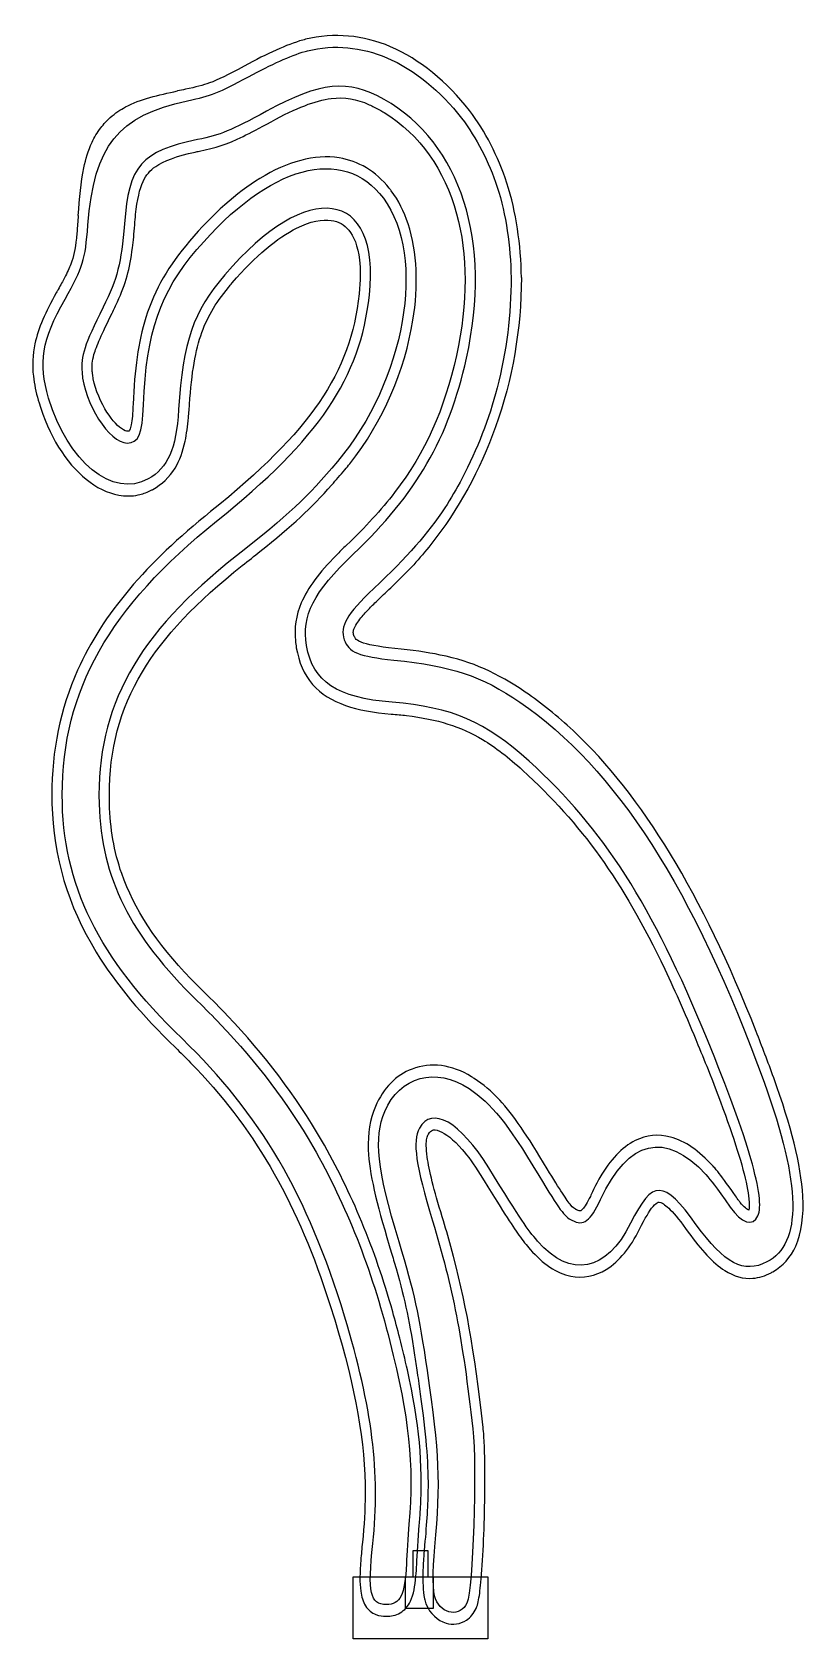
# Model space of a CAD drawing. Header units: millimetres. Extents: x -238 to -89, y -322 to -12.
import ezdxf

# ---------------------------------------------------------------- set-up
doc = ezdxf.new("R2010")
doc.units = ezdxf.units.MM
doc.layers.get('0').update_dxf_attribs({"linetype": 'CONTINUOUS'})

msp = doc.modelspace()

# ---------------------------------------------------------------- linework, layer by layer
msp.add_line((-171.98, -119.19), (-172, -119.21))
for points in [[(-164.5, -310), (-161.5, -310), (-161.5, -305), (-164.5, -305)], [(-176, -310), (-150, -310), (-150, -322), (-176, -322)], [(-165.89, -310), (-160.53, -310), (-160.53, -316.15), (-165.89, -316.15)]]:
    msp.add_lwpolyline(points, close=True)
for points in [[(-168.8, -14.6), (-174.03, -12.42), (-179.68, -11.79), (-185.22, -13.18)], [(-185.74, -13.32), (-188.94, -14.25), (-192.47, -15.88), (-197.08, -18.36)], [(-185.22, -13.18), (-185.39, -13.23), (-185.57, -13.27), (-185.74, -13.32)], [(-185.26, -15.52), (-185.11, -15.48), (-184.95, -15.44), (-184.79, -15.4)], [(-184.79, -15.4), (-179.65, -14.11), (-174.41, -14.68), (-169.5, -16.73)], [(-153.53, -26.93), (-157.8, -21.38), (-163.15, -17.06), (-168.8, -14.6)], [(-196.22, -20.41), (-191.67, -17.96), (-188.25, -16.4), (-185.26, -15.52)], [(-169.5, -16.73), (-164.21, -19.03), (-159.1, -23.14), (-155.05, -28.41)], [(-208.03, -25.06), (-203.32, -24.05), (-202.01, -23.53), (-196.22, -20.41)], [(-170.03, -24.77), (-176.97, -20.84), (-182.29, -21.38), (-192.73, -27.05)], [(-154.12, -74.77), (-149.1, -52.23), (-155.16, -33.2), (-170.03, -24.77)], [(-227.24, -49.07), (-226.04, -33.66), (-221.45, -27.93), (-208.03, -25.06)], [(-192.73, -27.05), (-199.77, -30.88), (-201.52, -31.6), (-206.07, -32.55)], [(-146.29, -40.93), (-148.01, -35.7), (-150.5, -30.97), (-153.53, -26.93)], [(-155.05, -28.41), (-152.17, -32.24), (-149.81, -36.74), (-148.17, -41.71)], [(-206.07, -32.55), (-216.98, -34.83), (-219.31, -37.51), (-220.19, -48.82)], [(-206.18, -53.74), (-192.3, -37.46), (-177.92, -33.52), (-170.17, -43.88)], [(-148.17, -41.71), (-146.47, -47.07), (-145.58, -53.01), (-145.5, -59.21)], [(-143.5, -59.19), (-143.59, -52.75), (-144.5, -46.56), (-146.29, -40.93)], [(-172.87, -62.59), (-170.63, -41.97), (-184.88, -39.96), (-200.8, -58.64)], [(-170.17, -43.88), (-161.74, -55.15), (-165.93, -79.13), (-179.05, -94.72)], [(-231.65, -63.34), (-228.17, -57.15), (-227.77, -55.84), (-227.24, -49.07)], [(-220.19, -48.82), (-220.79, -56.44), (-221.52, -59.3), (-224.31, -64.92)], [(-216.51, -83.75), (-215.94, -69.68), (-213.35, -62.15), (-206.18, -53.74)], [(-200.8, -58.64), (-206.95, -65.85), (-208.84, -71.37), (-209.71, -84.68)], [(-145.5, -59.21), (-145.46, -66.13), (-146.38, -73.47), (-148.19, -80.48)], [(-234.83, -82.46), (-236.86, -75.56), (-236.16, -71.35), (-231.65, -63.34)], [(-224.31, -64.92), (-227.95, -72.26), (-228.59, -74.26), (-228.38, -77.48)], [(-202.37, -106.21), (-182.57, -90.32), (-174.6, -78.53), (-172.87, -62.59)], [(-228.38, -77.48), (-228, -83.42), (-223.09, -91.09), (-219.67, -91.12)], [(-175.97, -112.56), (-163.71, -100.88), (-157.57, -90.26), (-154.12, -74.77)], [(-148.19, -80.48), (-149.77, -86.45), (-152.02, -92.35), (-154.95, -97.92)], [(-215.59, -98.05), (-222.4, -101.87), (-231.22, -94.71), (-234.83, -82.46)], [(-219.67, -91.12), (-217.45, -91.13), (-216.74, -89.48), (-216.51, -83.75)], [(-209.71, -84.68), (-210.21, -92.34), (-211.78, -95.91), (-215.59, -98.05)], [(-179.05, -94.72), (-184.86, -101.62), (-188.56, -105.07), (-198.54, -112.91)], [(-154.95, -97.92), (-156.03, -99.97), (-157.12, -101.85), (-158.31, -103.66)], [(-158.31, -103.66), (-161.55, -108.6), (-165.52, -113.05), (-171.98, -119.19)], [(-232.2, -159.06), (-232.21, -138.93), (-223.16, -122.88), (-202.37, -106.21)], [(-198.54, -112.91), (-217.79, -128.02), (-225.59, -142.11), (-225.08, -160.8)], [(-185.02, -130.21), (-186.01, -124.48), (-183.66, -119.89), (-175.97, -112.56)], [(-172, -119.21), (-177.31, -124.26), (-178.59, -126.47), (-177.72, -129.09)], [(-168.49, -141.18), (-179.11, -140.32), (-183.81, -137.2), (-185.02, -130.21)], [(-177.72, -129.09), (-176.91, -131.51), (-174.85, -132.35), (-168.14, -133.03)], [(-168.14, -133.03), (-156.96, -134.16), (-151.25, -136.06), (-143.78, -141.17)], [(-142.01, -152.54), (-150.35, -144.93), (-156.89, -142.12), (-168.49, -141.18)], [(-143.78, -141.17), (-125.26, -153.81), (-110.12, -177.35), (-96.62, -214.54)], [(-107.58, -206.32), (-118.36, -180.1), (-127.53, -165.76), (-142.01, -152.54)], [(-209.05, -206.11), (-225.21, -190.54), (-232.19, -176.37), (-232.2, -159.06)], [(-225.08, -160.8), (-224.68, -175), (-219.08, -186.22), (-206.07, -198.87)], [(-200.26, -201.7), (-201.72, -200.17), (-203.22, -198.65), (-204.77, -197.14)], [(-206.07, -198.87), (-204.54, -200.35), (-203.06, -201.85), (-201.62, -203.36)], [(-201.62, -203.36), (-194.56, -210.81), (-188.69, -218.53), (-183.78, -226.94)], [(-182.11, -225.7), (-187.11, -217.12), (-193.1, -209.25), (-200.26, -201.7)], [(-177.68, -259.69), (-184.75, -236.38), (-193.96, -220.65), (-209.05, -206.11)], [(-97.8, -240.3), (-96.35, -237.11), (-99.66, -225.59), (-107.58, -206.32)], [(-169.89, -220.19), (-167.05, -213.43), (-160.01, -211.5), (-153.62, -215.76)], [(-153.62, -215.76), (-149.21, -218.69), (-146.36, -222.24), (-140.14, -232.53)], [(-96.62, -214.54), (-89.43, -234.33), (-89.26, -245.69), (-96.08, -249.23)], [(-167.13, -245.33), (-171.43, -231.07), (-172.05, -225.37), (-169.89, -220.19)], [(-149.82, -231.03), (-155.3, -222.19), (-160.82, -219.05), (-163.2, -223.42)], [(-163.2, -223.42), (-164.58, -225.97), (-163.92, -230.66), (-160.68, -241.29)], [(-183.78, -226.94), (-177.23, -238.43), (-172.53, -250.32), (-168.92, -264.57)], [(-128.2, -237.16), (-122.89, -225.58), (-115.63, -223.87), (-107.87, -232.37)], [(-140.36, -245.22), (-142.47, -242.79), (-143.33, -241.51), (-149.82, -231.03)], [(-140.14, -232.53), (-136.12, -239.19), (-135.2, -240.44), (-133.75, -241.19)], [(-107.87, -232.37), (-106.77, -233.59), (-106.06, -234.53), (-103.19, -238.63)], [(-109.71, -242.04), (-116.03, -233.28), (-118.17, -233.23), (-122.4, -241.75)], [(-133.75, -241.19), (-131.49, -242.36), (-130.13, -241.37), (-128.2, -237.16)], [(-103.19, -238.63), (-100.98, -241.79), (-98.79, -242.46), (-97.8, -240.3)], [(-160.68, -241.29), (-156.74, -254.24), (-154.88, -263.81), (-152.89, -281.46)], [(-122.4, -241.75), (-127.07, -251.17), (-134.03, -252.51), (-140.36, -245.22)], [(-96.08, -249.23), (-100.52, -251.54), (-104.3, -249.55), (-109.71, -242.04)], [(-161.66, -270.2), (-163.33, -258.86), (-164.07, -255.49), (-167.13, -245.33)], [(-172.21, -303.61), (-170.74, -289.88), (-172.28, -277.48), (-177.68, -259.69)], [(-168.92, -264.57), (-165.16, -279.37), (-164.24, -288.16), (-165.22, -299.86)], [(-160.22, -304.2), (-159.06, -291.66), (-159.29, -286.29), (-161.66, -270.2)], [(-152.89, -281.46), (-152.05, -288.82), (-152.84, -312.52), (-154.01, -315.08)], [(-165.22, -299.86), (-165.42, -302.27), (-165.64, -305.7), (-165.72, -307.49)], [(-163.72, -307.6), (-163.65, -305.89), (-163.42, -302.44), (-163.23, -300.07)], [(-169.62, -315.37), (-172.71, -315.37), (-173.23, -313.06), (-172.21, -303.61)], [(-160.11, -314.28), (-160.63, -312.98), (-160.67, -309.18), (-160.22, -304.2)], [(-165.72, -307.49), (-165.98, -313.58), (-166.87, -315.38), (-169.62, -315.37)], [(-154.01, -315.08), (-155.26, -317.82), (-158.88, -317.35), (-160.11, -314.28)]]:
    msp.add_open_spline(points, degree=3)
for points, knots in [([(-197.08, -18.36), (-200.32, -20.11), (-202.08, -20.99), (-203.75, -21.6), (-205.05, -22.06), (-206.37, -22.39), (-208.4, -22.83), (-208.9, -22.93), (-209.41, -23.04), (-209.91, -23.15)], [0, 0, 0, 0, 0.563343, 0.563343, 0.563343, 1, 1, 1, 1.107107, 1.107107, 1.107107, 1.107107]), ([(-229.1, -47.19), (-228.84, -43.86), (-228.6, -40.78), (-228.01, -37.97), (-227.66, -36.27), (-227.21, -34.7), (-226.43, -33.06), (-225.99, -32.12), (-225.44, -31.17), (-224.75, -30.27), (-224.19, -29.52), (-223.56, -28.85), (-222.92, -28.28), (-221.95, -27.41), (-220.96, -26.76), (-219.97, -26.24), (-217.07, -24.68), (-213.68, -23.96), (-209.91, -23.15)], [0, 0, 0, 0, 0.885811, 0.885811, 0.885811, 1.421386, 1.421386, 1.421386, 1.729596, 1.729596, 1.729596, 1.982439, 1.982439, 1.982439, 2.370625, 2.370625, 2.370625, 3.513515, 3.513515, 3.513515, 3.513515]), ([(-191.87, -29.1), (-186.95, -26.42), (-183.31, -25), (-180.27, -24.61), (-177.64, -24.28), (-175.42, -24.67), (-172.89, -25.8), (-172.26, -26.09), (-171.6, -26.42), (-170.92, -26.81)], [0.0000032, 0.0000032, 0.0000032, 0.0000032, 0.4801983, 0.4801983, 0.4801983, 0.8957143, 0.8957143, 0.8957143, 1, 1, 1, 1]), ([(-170.92, -26.81), (-170.6, -26.99), (-170.31, -27.16), (-170.02, -27.34), (-163.07, -31.6), (-158.36, -38.32), (-156.02, -46.85), (-153.89, -54.66), (-153.79, -64.01), (-156.06, -74.22)], [-0.000004, -0.000004, -0.000004, -0.000004, 0.021879, 0.021879, 0.021879, 0.532374, 0.532374, 0.532374, 1, 1, 1, 1]), ([(-205.71, -34.78), (-202.53, -34.12), (-200.46, -33.49), (-197.27, -31.93), (-195.8, -31.21), (-194.09, -30.31), (-191.87, -29.1)], [0.0000084, 0.0000084, 0.0000084, 0.0000084, 0.6852045, 0.6852045, 0.6852045, 1, 1, 1, 1]), ([(-218.2, -49.02), (-218.14, -48.29), (-218.09, -47.65), (-218.02, -47.02), (-217.71, -44.12), (-217.24, -42.06), (-216.57, -40.61), (-215.98, -39.36), (-215.28, -38.51), (-214.15, -37.72), (-212.59, -36.63), (-210.14, -35.75), (-206.51, -34.95), (-206.25, -34.89), (-205.98, -34.84), (-205.71, -34.78)], [-0.000006, -0.000006, -0.000006, -0.000006, 0.064411, 0.064411, 0.064411, 0.361209, 0.361209, 0.361209, 0.619081, 0.619081, 0.619081, 0.974499, 0.974499, 0.974499, 1, 1, 1, 1]), ([(-168.65, -42.41), (-168.76, -42.26), (-168.89, -42.09), (-169.02, -41.93), (-171.63, -38.64), (-175, -36.66), (-178.69, -36.08), (-183.45, -35.32), (-188.68, -36.78), (-194.03, -40.06), (-198.52, -42.81), (-203.11, -46.87), (-207.62, -52.16)], [-0.000004, -0.000004, -0.000004, -0.000004, 0.014001, 0.014001, 0.014001, 0.306813, 0.306813, 0.306813, 0.683464, 0.683464, 0.683464, 1, 1, 1, 1]), ([(-177.6, -96.28), (-177.29, -95.92), (-176.96, -95.51), (-176.65, -95.12), (-170.19, -87), (-166, -76.98), (-164.45, -67.43), (-163.38, -60.76), (-163.58, -54.29), (-165.38, -48.82), (-166.16, -46.46), (-167.24, -44.29), (-168.65, -42.41)], [-0.000002, -0.000002, -0.000002, -0.000002, 0.023546, 0.023546, 0.023546, 0.511773, 0.511773, 0.511773, 0.852753, 0.852753, 0.852753, 1, 1, 1, 1]), ([(-229.1, -47.19), (-229.14, -47.75), (-229.19, -48.31), (-229.23, -48.87), (-229.3, -49.82), (-229.39, -50.77), (-229.47, -51.57), (-229.7, -53.75), (-229.98, -55.12), (-230.54, -56.59), (-230.85, -57.38), (-231.24, -58.22), (-231.75, -59.2), (-232.1, -59.89), (-232.51, -60.64), (-232.99, -61.49), (-233.1, -61.7), (-233.22, -61.9), (-233.34, -62.12)], [-1.976133, -1.976133, -1.976133, -1.976133, -1.809532, -1.809532, -1.809532, -1.529493, -1.529493, -1.529493, -0.764746, -0.764746, -0.764746, -0.352008, -0.352008, -0.352008, -0.067193, -0.067193, -0.067193, 0.000001, 0.000001, 0.000001, 0.000001]), ([(-222.56, -66.04), (-222.2, -65.3), (-221.85, -64.56), (-221.53, -63.87), (-219.96, -60.41), (-219.13, -57.49), (-218.63, -53.42), (-218.46, -52.1), (-218.33, -50.66), (-218.2, -49.02)], [-0.000005, -0.000005, -0.000005, -0.000005, 0.131392, 0.131392, 0.131392, 0.787625, 0.787625, 0.787625, 1, 1, 1, 1]), ([(-199.37, -60.21), (-194.88, -54.95), (-190.57, -51.45), (-186.92, -49.63), (-184.25, -48.3), (-181.96, -47.87), (-180.22, -48.14), (-178.8, -48.35), (-177.74, -48.95), (-176.86, -50), (-175.88, -51.19), (-175.11, -53.03), (-174.79, -55.73), (-174.57, -57.55), (-174.57, -59.76), (-174.85, -62.31)], [0, 0, 0, 0, 0.290207, 0.290207, 0.290207, 0.5021828, 0.5021828, 0.5021828, 0.6745673, 0.6745673, 0.6745673, 0.8684951, 0.8684951, 0.8684951, 0.9999986, 0.9999986, 0.9999986, 0.9999986]), ([(-207.62, -52.16), (-211.59, -56.83), (-214.33, -61.41), (-216.04, -66.89), (-217.53, -71.63), (-218.24, -76.99), (-218.51, -83.65)], [0.0000067, 0.0000067, 0.0000067, 0.0000067, 0.5358859, 0.5358859, 0.5358859, 1, 1, 1, 1]), ([(-207.71, -84.84), (-207.3, -78.43), (-206.64, -74), (-205.45, -70.42), (-204.31, -67), (-202.69, -64.26), (-200.08, -61.07), (-199.85, -60.79), (-199.61, -60.5), (-199.37, -60.21)], [0, 0, 0, 0, 0.4895449, 0.4895449, 0.4895449, 0.9585597, 0.9585597, 0.9585597, 0.9999963, 0.9999963, 0.9999963, 0.9999963]), ([(-143.5, -59.19), (-143.53, -69.07), (-145.22, -78.86), (-148.49, -88.02), (-151.46, -96.34), (-155.71, -104.05), (-160.99, -110.7), (-163.12, -113.4), (-165.42, -115.92), (-167.87, -118.25)], [0, 0, 0, 0, 2.613, 2.613, 2.613, 4.98488, 4.98488, 4.98488, 5.943814, 5.943814, 5.943814, 5.943814]), ([(-233.34, -62.12), (-235.44, -65.86), (-236.82, -68.92), (-237.48, -71.98), (-237.93, -74.07), (-238.02, -76.14), (-237.78, -78.24), (-237.61, -79.74), (-237.28, -81.25), (-236.82, -82.85), (-236.79, -82.96), (-236.76, -83.08), (-236.72, -83.18)], [0, 0, 0, 0, 0.454357, 0.454357, 0.454357, 0.764424, 0.764424, 0.764424, 0.984734, 0.984734, 0.984734, 1.000001, 1.000001, 1.000001, 1.000001]), ([(-174.85, -62.31), (-175.69, -70.02), (-177.99, -76.55), (-182.59, -83.28), (-187.09, -89.85), (-193.83, -96.58), (-203.53, -104.35)], [0, 0, 0, 0, 0.506051, 0.506051, 0.506051, 1, 1, 1, 1]), ([(-226.39, -77.31), (-226.47, -76.06), (-226.43, -75.3), (-226.07, -74.03), (-225.61, -72.44), (-224.57, -70.09), (-222.56, -66.04)], [0.0000216, 0.0000216, 0.0000216, 0.0000216, 0.4444476, 0.4444476, 0.4444476, 1, 1, 1, 1]), ([(-156.06, -74.22), (-158.42, -84.78), (-161.97, -92.82), (-168, -100.68), (-170.59, -104.05), (-173.64, -107.38), (-177.26, -110.82)], [0.0000027, 0.0000027, 0.0000027, 0.0000027, 0.6997025, 0.6997025, 0.6997025, 1, 1, 1, 1]), ([(-219.65, -88.85), (-219.81, -88.85), (-220.22, -88.74), (-220.76, -88.35), (-221.71, -87.68), (-222.94, -86.25), (-223.95, -84.52), (-225.14, -82.48), (-226.06, -80), (-226.32, -77.98), (-226.35, -77.75), (-226.38, -77.53), (-226.39, -77.31)], [0, 0, 0, 0, 0.19733, 0.19733, 0.19733, 0.545549, 0.545549, 0.545549, 0.953965, 0.953965, 0.953965, 1, 1, 1, 1]), ([(-236.72, -83.18), (-234.8, -89.71), (-231.5, -94.95), (-227.57, -98.13), (-225.61, -99.72), (-223.47, -100.8), (-221.27, -101.19), (-220.03, -101.41), (-218.76, -101.41), (-217.52, -101.15), (-216.75, -100.99), (-215.99, -100.73), (-215.26, -100.37), (-215.1, -100.3), (-214.94, -100.21), (-214.78, -100.13), (-214.75, -100.11), (-214.73, -100.1), (-214.71, -100.09)], [0, 0, 0, 0, 0.500001, 0.500001, 0.500001, 0.750002, 0.750002, 0.750002, 0.891016, 0.891016, 0.891016, 0.978034, 0.978034, 0.978034, 0.997146, 0.997146, 0.997146, 1.000002, 1.000002, 1.000002, 1.000002]), ([(-218.51, -83.65), (-218.54, -84.31), (-218.57, -84.86), (-218.61, -85.38), (-218.71, -86.85), (-218.89, -87.86), (-219.06, -88.37), (-219.16, -88.66), (-219.24, -88.78), (-219.25, -88.8)], [-0.0000123, -0.0000123, -0.0000123, -0.0000123, 0.1147822, 0.1147822, 0.1147822, 0.4404398, 0.4404398, 0.4404398, 0.6291168, 0.6291168, 0.6291168, 0.6291168]), ([(-214.71, -100.09), (-212.96, -99.11), (-211.48, -97.76), (-210.4, -95.96), (-209.5, -94.48), (-208.89, -92.75), (-208.46, -90.74), (-208.17, -89.37), (-207.96, -87.87), (-207.82, -86.21), (-207.78, -85.76), (-207.74, -85.29), (-207.71, -84.84)], [0, 0, 0, 0, 0.395502, 0.395502, 0.395502, 0.720436, 0.720436, 0.720436, 0.941512, 0.941512, 0.941512, 1.000007, 1.000007, 1.000007, 1.000007]), ([(-219.25, -88.8), (-219.27, -88.81), (-219.3, -88.82), (-219.37, -88.83), (-219.43, -88.84), (-219.51, -88.85), (-219.63, -88.85), (-219.64, -88.85), (-219.64, -88.85), (-219.65, -88.85)], [0.810943, 0.810943, 0.810943, 0.810943, 0.9055018, 0.9055018, 0.9055018, 0.9937083, 0.9937083, 0.9937083, 1.0000606, 1.0000606, 1.0000606, 1.0000606]), ([(-197.41, -114.78), (-196.2, -113.83), (-195.07, -112.93), (-194.02, -112.09), (-187.71, -107.03), (-184.12, -103.71), (-180.13, -99.21), (-179.31, -98.29), (-178.48, -97.32), (-177.6, -96.28)], [-0.000002, -0.000002, -0.000002, -0.000002, 0.121371, 0.121371, 0.121371, 0.850958, 0.850958, 0.850958, 1, 1, 1, 1]), ([(-203.53, -104.35), (-215.94, -114.31), (-224.38, -124.17), (-229.23, -134.98), (-232.61, -142.51), (-234.21, -150.48), (-234.2, -159.06)], [0.0000004, 0.0000004, 0.0000004, 0.0000004, 0.5895428, 0.5895428, 0.5895428, 1, 1, 1, 1]), ([(-177.26, -110.82), (-177.96, -111.49), (-178.65, -112.17), (-179.28, -112.81), (-182.53, -116.13), (-184.74, -119), (-186.02, -122), (-187.04, -124.38), (-187.4, -126.86), (-187.16, -129.32), (-187.12, -129.76), (-187.06, -130.2), (-186.98, -130.64)], [-0.000003, -0.000003, -0.000003, -0.000003, 0.091261, 0.091261, 0.091261, 0.560333, 0.560333, 0.560333, 0.933454, 0.933454, 0.933454, 1, 1, 1, 1]), ([(-223.08, -160.73), (-223.09, -160.17), (-223.1, -159.66), (-223.1, -159.13), (-223.11, -150.28), (-221.14, -142.69), (-216.72, -135.32), (-212.6, -128.44), (-206.29, -121.75), (-197.41, -114.78)], [-0.000002, -0.000002, -0.000002, -0.000002, 0.029919, 0.029919, 0.029919, 0.531842, 0.531842, 0.531842, 1, 1, 1, 1]), ([(-175.85, -128.28), (-175.96, -127.96), (-175.98, -127.77), (-175.97, -127.6), (-175.96, -127.42), (-175.91, -127.14), (-175.77, -126.82), (-175.46, -126.12), (-174.86, -125.31), (-174.29, -124.63), (-173.7, -123.94), (-173.21, -123.43), (-172.63, -122.83), (-172.13, -122.32), (-171.55, -121.74), (-170.72, -120.95), (-169.99, -120.26), (-169.08, -119.39), (-167.87, -118.25)], [-5.753914, -5.753914, -5.753914, -5.753914, -5.444973, -5.444973, -5.444973, -5.130027, -5.130027, -5.130027, -4.458596, -4.458596, -4.458596, -3.76966, -3.76966, -3.76966, -3.176324, -3.176324, -3.176324, -2.656386, -2.656386, -2.656386, -2.656386]), ([(-167.97, -130.77), (-171.26, -130.44), (-173.36, -130.03), (-174.46, -129.58), (-175.1, -129.32), (-175.38, -129.08), (-175.54, -128.88), (-175.66, -128.73), (-175.75, -128.57), (-175.85, -128.28)], [0.0000032, 0.0000032, 0.0000032, 0.0000032, 0.5000016, 0.5000016, 0.5000016, 0.7886305, 0.7886305, 0.7886305, 1, 1, 1, 1]), ([(-186.98, -130.64), (-186.51, -133.4), (-185.49, -135.83), (-183.84, -137.73), (-182.22, -139.59), (-180.08, -140.9), (-177.45, -141.8), (-174.99, -142.65), (-172.09, -143.16), (-168.63, -143.44)], [0.0000001, 0.0000001, 0.0000001, 0.0000001, 0.3458482, 0.3458482, 0.3458482, 0.6835829, 0.6835829, 0.6835829, 1, 1, 1, 1]), ([(-142.75, -139.22), (-148.17, -135.52), (-152.91, -133.35), (-159.19, -132.05), (-161.79, -131.51), (-164.65, -131.1), (-167.97, -130.77)], [0.0000045, 0.0000045, 0.0000045, 0.0000045, 0.7074408, 0.7074408, 0.7074408, 1, 1, 1, 1]), ([(-94.77, -213.67), (-95.88, -210.62), (-97.02, -207.61), (-98.16, -204.71), (-108.59, -178.25), (-120.09, -159.24), (-133.52, -146.65), (-136.5, -143.86), (-139.57, -141.39), (-142.75, -139.22)], [0, 0, 0, 0, 0.082224, 0.082224, 0.082224, 0.83346, 0.83346, 0.83346, 1, 1, 1, 1]), ([(-168.63, -143.44), (-167.6, -143.53), (-166.64, -143.62), (-165.71, -143.73), (-159.69, -144.46), (-155.29, -145.83), (-150.99, -148.39), (-148.48, -149.89), (-145.99, -151.82), (-143.26, -154.31)], [-0.000002, -0.000002, -0.000002, -0.000002, 0.089314, 0.089314, 0.089314, 0.664346, 0.664346, 0.664346, 1, 1, 1, 1]), ([(-143.26, -154.31), (-131.93, -164.66), (-124.01, -175.54), (-115.82, -192.69), (-113.71, -197.11), (-111.59, -201.94), (-109.39, -207.28)], [0.0000021, 0.0000021, 0.0000021, 0.0000021, 0.7951971, 0.7951971, 0.7951971, 1, 1, 1, 1]), ([(-234.2, -159.06), (-234.2, -159.62), (-234.19, -160.22), (-234.18, -160.8), (-233.9, -171.03), (-231.15, -180.38), (-225.64, -189.4), (-221.86, -195.58), (-216.8, -201.63), (-210.34, -207.84)], [-0.000001, -0.000001, -0.000001, -0.000001, 0.032408, 0.032408, 0.032408, 0.606613, 0.606613, 0.606613, 1, 1, 1, 1]), ([(-204.77, -197.14), (-205.67, -196.26), (-206.51, -195.42), (-207.33, -194.57), (-214.06, -187.57), (-218.33, -181.07), (-220.71, -174.23), (-222.19, -169.97), (-222.94, -165.57), (-223.08, -160.73)], [-0.000003, -0.000003, -0.000003, -0.000003, 0.069543, 0.069543, 0.069543, 0.643283, 0.643283, 0.643283, 1, 1, 1, 1]), ([(-109.39, -207.28), (-108.61, -209.19), (-107.87, -211.01), (-107.18, -212.76), (-104.1, -220.55), (-101.93, -226.81), (-100.7, -231.39), (-100.07, -233.73), (-99.69, -235.64), (-99.54, -237.02), (-99.43, -238.1), (-99.48, -238.86), (-99.54, -239.14), (-99.56, -239.2), (-99.57, -239.23), (-99.57, -239.25)], [-0.0000007, -0.0000007, -0.0000007, -0.0000007, 0.0993219, 0.0993219, 0.0993219, 0.5419695, 0.5419695, 0.5419695, 0.7684214, 0.7684214, 0.7684214, 0.9466194, 0.9466194, 0.9466194, 0.9846171, 0.9846171, 0.9846171, 0.9846171]), ([(-210.34, -207.84), (-209.32, -208.83), (-208.35, -209.79), (-207.39, -210.78), (-195.27, -223.25), (-187.35, -236.76), (-181.06, -255.71), (-180.55, -257.24), (-180.06, -258.82), (-179.57, -260.43)], [-0.000002, -0.000002, -0.000002, -0.000002, 0.067968, 0.067968, 0.067968, 0.93008, 0.93008, 0.93008, 1, 1, 1, 1]), ([(-152.61, -213.8), (-152.76, -213.7), (-152.95, -213.58), (-153.12, -213.47), (-156.93, -211.12), (-161.06, -210.62), (-164.62, -211.98), (-167.64, -213.14), (-170.2, -215.66), (-171.69, -219.22)], [-0.000002, -0.000002, -0.000002, -0.000002, 0.023612, 0.023612, 0.023612, 0.552079, 0.552079, 0.552079, 1, 1, 1, 1]), ([(-138.5, -231.25), (-142.41, -224.76), (-145.04, -220.84), (-147.69, -217.98), (-149.27, -216.27), (-150.85, -214.97), (-152.61, -213.8)], [0.0000059, 0.0000059, 0.0000059, 0.0000059, 0.6260704, 0.6260704, 0.6260704, 1, 1, 1, 1]), ([(-95.25, -251.3), (-95.17, -251.25), (-95.05, -251.19), (-94.95, -251.13), (-93.02, -250.05), (-91.48, -248.33), (-90.51, -246.16), (-89.32, -243.51), (-88.93, -240.29), (-89.15, -236.53), (-89.49, -230.49), (-91.4, -222.97), (-94.77, -213.67)], [-0.000013, -0.000013, -0.000013, -0.000013, 0.012343, 0.012343, 0.012343, 0.248499, 0.248499, 0.248499, 0.536702, 0.536702, 0.536702, 1, 1, 1, 1]), ([(-171.69, -219.22), (-172.72, -221.68), (-173.22, -224.4), (-173.08, -227.61), (-172.88, -232.13), (-171.55, -237.67), (-169.02, -246.07)], [0.0000056, 0.0000056, 0.0000056, 0.0000056, 0.4159571, 0.4159571, 0.4159571, 1, 1, 1, 1]), ([(-167, -263.94), (-167.43, -262.23), (-167.89, -260.51), (-168.36, -258.85), (-171.83, -246.61), (-176.24, -235.97), (-182.11, -225.7)], [-1.0000019, -1.0000019, -1.0000019, -1.0000019, -0.8853442, -0.8853442, -0.8853442, -0.0426946, -0.0426946, -0.0426946, -0.0426946]), ([(-158.79, -240.55), (-160.4, -235.29), (-161.34, -231.53), (-161.7, -228.97), (-161.94, -227.25), (-161.91, -226.09), (-161.77, -225.4), (-161.69, -225.05), (-161.6, -224.82), (-161.49, -224.62)], [0.0000039, 0.0000039, 0.0000039, 0.0000039, 0.5000019, 0.5000019, 0.5000019, 0.8353355, 0.8353355, 0.8353355, 1, 1, 1, 1]), ([(-161.49, -224.62), (-161.47, -224.57), (-161.46, -224.56), (-161.44, -224.53), (-161.16, -224.05), (-160.95, -223.9), (-160.69, -223.81), (-160.42, -223.71), (-159.98, -223.68), (-159.3, -223.95), (-158.22, -224.37), (-156.64, -225.54), (-154.95, -227.5), (-153.83, -228.79), (-152.65, -230.41), (-151.46, -232.34)], [-0.000045, -0.000045, -0.000045, -0.000045, 0.011477, 0.011477, 0.011477, 0.211421, 0.211421, 0.211421, 0.428898, 0.428898, 0.428898, 0.772691, 0.772691, 0.772691, 1, 1, 1, 1]), ([(-106.48, -230.74), (-109.16, -227.81), (-111.89, -225.87), (-114.71, -225.12), (-117.01, -224.5), (-119.37, -224.73), (-121.51, -225.8), (-124.11, -227.1), (-126.36, -229.54), (-128.32, -232.9), (-128.89, -233.89), (-129.44, -234.96), (-129.97, -236.11)], [0.0000046, 0.0000046, 0.0000046, 0.0000046, 0.3221653, 0.3221653, 0.3221653, 0.5858276, 0.5858276, 0.5858276, 0.9058627, 0.9058627, 0.9058627, 1, 1, 1, 1]), ([(-151.46, -232.34), (-147.25, -239.13), (-145.4, -242.07), (-143.98, -244.06), (-143.2, -245.14), (-142.55, -245.93), (-141.79, -246.81)], [0, 0, 0, 0, 0.647767, 0.647767, 0.647767, 1, 1, 1, 1]), ([(-132.92, -239.13), (-132.99, -239.09), (-133.01, -239.08), (-133.05, -239.06), (-133.34, -238.89), (-133.54, -238.74), (-133.95, -238.26), (-134.71, -237.36), (-136.02, -235.35), (-138.5, -231.25)], [-0.000154, -0.000154, -0.000154, -0.000154, 0.048401, 0.048401, 0.048401, 0.382717, 0.382717, 0.382717, 1, 1, 1, 1]), ([(-101.62, -237.21), (-102.1, -236.54), (-102.51, -235.95), (-102.88, -235.43), (-104.35, -233.35), (-105.1, -232.33), (-105.86, -231.45), (-106.06, -231.21), (-106.27, -230.97), (-106.48, -230.74)], [-0.000003, -0.000003, -0.000003, -0.000003, 0.16441, 0.16441, 0.16441, 0.818474, 0.818474, 0.818474, 1, 1, 1, 1]), ([(-129.97, -236.11), (-130.12, -236.44), (-130.25, -236.71), (-130.38, -236.98), (-130.96, -238.13), (-131.46, -238.84), (-131.76, -239.13), (-131.99, -239.36), (-132.05, -239.36), (-132.12, -239.38), (-132.19, -239.39), (-132.37, -239.39), (-132.78, -239.2), (-132.82, -239.18), (-132.87, -239.15), (-132.92, -239.13)], [-0.00001, -0.00001, -0.00001, -0.00001, 0.07837, 0.07837, 0.07837, 0.421823, 0.421823, 0.421823, 0.686507, 0.686507, 0.686507, 0.968346, 0.968346, 0.968346, 1, 1, 1, 1]), ([(-120.66, -242.87), (-119.63, -240.81), (-118.75, -239.34), (-118.08, -238.54), (-117.62, -238), (-117.28, -237.79), (-117.1, -237.72), (-116.93, -237.66), (-116.85, -237.65), (-116.57, -237.75), (-116.21, -237.88), (-115.57, -238.3), (-114.75, -239.14), (-113.81, -240.09), (-112.65, -241.55), (-111.26, -243.48)], [0.0000017, 0.0000017, 0.0000017, 0.0000017, 0.2500013, 0.2500013, 0.2500013, 0.4208043, 0.4208043, 0.4208043, 0.5774975, 0.5774975, 0.5774975, 0.7752317, 0.7752317, 0.7752317, 1, 1, 1, 1]), ([(-99.57, -239.25), (-99.85, -239.13), (-100.51, -238.66), (-101.24, -237.74), (-101.36, -237.58), (-101.49, -237.4), (-101.62, -237.21)], [0.5353085, 0.5353085, 0.5353085, 0.5353085, 0.9310885, 0.9310885, 0.9310885, 1, 1, 1, 1]), ([(-150.9, -281.17), (-152.6, -266.11), (-154.23, -256.75), (-157.13, -246.25), (-157.64, -244.4), (-158.2, -242.51), (-158.79, -240.55)], [0.0000034, 0.0000034, 0.0000034, 0.0000034, 0.8498544, 0.8498544, 0.8498544, 1, 1, 1, 1]), ([(-141.79, -246.81), (-139.37, -249.6), (-136.73, -251.39), (-133.98, -251.96), (-131.63, -252.44), (-129.24, -251.98), (-127.11, -250.67), (-124.59, -249.12), (-122.43, -246.45), (-120.66, -242.87)], [0.0000031, 0.0000031, 0.0000031, 0.0000031, 0.3491941, 0.3491941, 0.3491941, 0.6475278, 0.6475278, 0.6475278, 1, 1, 1, 1]), ([(-111.26, -243.48), (-108.75, -246.96), (-106.53, -249.41), (-104.19, -250.9), (-102.46, -252), (-100.63, -252.53), (-98.81, -252.38), (-97.59, -252.29), (-96.41, -251.9), (-95.25, -251.3)], [0, 0, 0, 0, 0.448244, 0.448244, 0.448244, 0.779176, 0.779176, 0.779176, 1, 1, 1, 1]), ([(-169.02, -246.07), (-168.68, -247.21), (-168.37, -248.26), (-168.08, -249.24), (-166.08, -256.07), (-165.3, -259.62), (-164.13, -267.24), (-163.97, -268.27), (-163.81, -269.38), (-163.63, -270.57)], [-0.000002, -0.000002, -0.000002, -0.000002, 0.112528, 0.112528, 0.112528, 0.894064, 0.894064, 0.894064, 1, 1, 1, 1]), ([(-179.57, -260.43), (-175.49, -273.87), (-173.68, -284.02), (-173.68, -294), (-173.68, -297.09), (-173.86, -300.17), (-174.2, -303.34)], [0.000001, 0.000001, 0.000001, 0.000001, 0.7633865, 0.7633865, 0.7633865, 1, 1, 1, 1]), ([(-163.23, -300.07), (-163.14, -299.07), (-163.07, -298.05), (-163.01, -297.06), (-162.5, -288.16), (-163.22, -280.42), (-165.53, -270.05), (-165.96, -268.12), (-166.45, -266.09), (-167, -263.94)], [-0.000006, -0.000006, -0.000006, -0.000006, 0.085453, 0.085453, 0.085453, 0.856073, 0.856073, 0.856073, 1, 1, 1, 1]), ([(-163.63, -270.57), (-163.41, -272.06), (-163.21, -273.44), (-163.03, -274.75), (-161.95, -282.56), (-161.51, -287.51), (-161.54, -292.7), (-161.57, -296.06), (-161.8, -299.54), (-162.2, -303.97)], [-0.000002, -0.000002, -0.000002, -0.000002, 0.092397, 0.092397, 0.092397, 0.643773, 0.643773, 0.643773, 1, 1, 1, 1]), ([(-152.23, -316.12), (-152.01, -315.64), (-151.93, -315.28), (-151.84, -314.85), (-151.63, -313.87), (-151.48, -312.63), (-151.33, -311.09), (-150.95, -307.07), (-150.68, -301.15), (-150.58, -295.44), (-150.51, -291.48), (-150.53, -287.65), (-150.66, -284.64), (-150.71, -283.31), (-150.79, -282.15), (-150.9, -281.17)], [0.0000147, 0.0000147, 0.0000147, 0.0000147, 0.0654176, 0.0654176, 0.0654176, 0.215762, 0.215762, 0.215762, 0.607881, 0.607881, 0.607881, 0.8801423, 0.8801423, 0.8801423, 1, 1, 1, 1]), ([(-174.2, -303.34), (-174.33, -304.57), (-174.44, -305.72), (-174.52, -306.76), (-174.72, -309.27), (-174.76, -311.17), (-174.54, -312.8), (-174.39, -313.83), (-174.13, -314.8), (-173.59, -315.64), (-173.1, -316.41), (-172.37, -317), (-171.63, -317.3), (-170.95, -317.57), (-170.28, -317.64), (-169.62, -317.64)], [-0.000001, -0.000001, -0.000001, -0.000001, 0.130512, 0.130512, 0.130512, 0.447661, 0.447661, 0.447661, 0.649177, 0.649177, 0.649177, 0.83308, 0.83308, 0.83308, 1, 1, 1, 1]), ([(-162.2, -303.97), (-162.29, -304.93), (-162.37, -305.91), (-162.42, -306.81), (-162.53, -308.67), (-162.56, -310.31), (-162.5, -311.68), (-162.46, -312.65), (-162.39, -313.47), (-162.22, -314.24), (-162.15, -314.57), (-162.07, -314.88), (-161.93, -315.22)], [-0.000006, -0.000006, -0.000006, -0.000006, 0.194515, 0.194515, 0.194515, 0.597257, 0.597257, 0.597257, 0.879592, 0.879592, 0.879592, 1, 1, 1, 1]), ([(-169.62, -317.64), (-168.7, -317.65), (-167.77, -317.49), (-166.9, -316.98), (-166.08, -316.49), (-165.4, -315.67), (-164.95, -314.74), (-164.31, -313.4), (-164.05, -311.86), (-163.87, -309.92), (-163.81, -309.21), (-163.76, -308.44), (-163.72, -307.6)], [0.0000178, 0.0000178, 0.0000178, 0.0000178, 0.2607652, 0.2607652, 0.2607652, 0.5075078, 0.5075078, 0.5075078, 0.8676446, 0.8676446, 0.8676446, 1, 1, 1, 1]), ([(-161.93, -315.22), (-161.15, -317.17), (-159.67, -318.48), (-158.06, -318.95), (-156.76, -319.33), (-155.33, -319.2), (-154.11, -318.38), (-153.34, -317.87), (-152.67, -317.09), (-152.23, -316.12)], [0.0000535, 0.0000535, 0.0000535, 0.0000535, 0.4321489, 0.4321489, 0.4321489, 0.7815196, 0.7815196, 0.7815196, 1, 1, 1, 1])]:
    msp.add_open_spline(points, degree=3, knots=knots)

doc.saveas('drawing.dxf')
